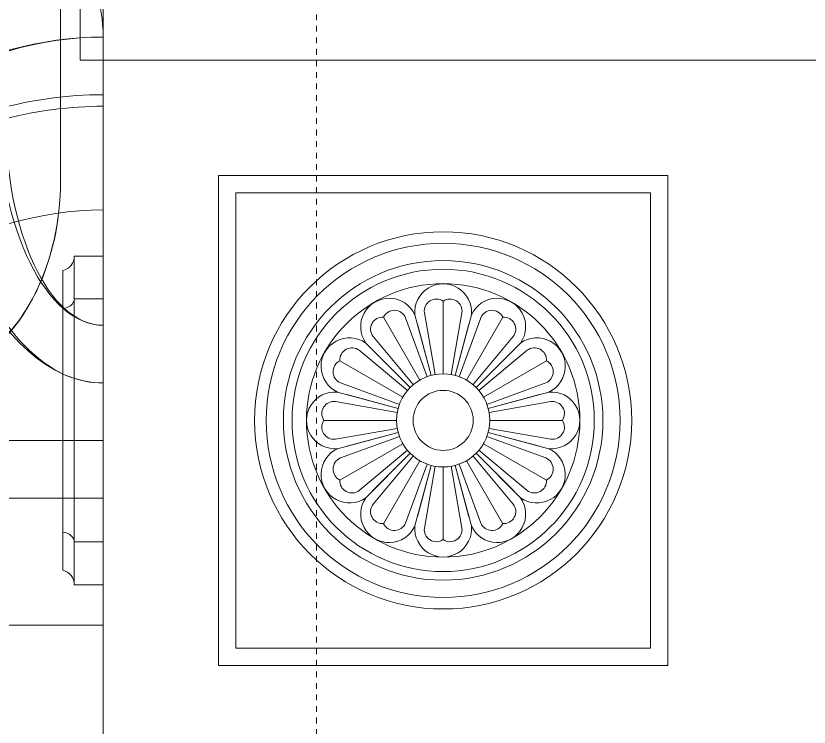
# Model space of a CAD drawing. Header units: millimetres. Extents: x 54 to 1314, y 20 to 614.
# Drawn here: x 707.49 to 721.26, y 183.05 to 195.39 of the extents above; entities that cross this region are included whole.
import ezdxf

# ---------------------------------------------------------------- set-up
doc = ezdxf.new("R2010")
doc.units = ezdxf.units.MM
doc.linetypes.add('CENTER2', pattern=[1.125, 0.75, -0.125, 0.125, -0.125])
for name, color, linetype, lineweight in [('A_РАЗМ.ОСНОВНЫЕ', 4, 'Continuous', 13), ('А_МЕТАЛ.ОГРАЖД.', 102, 'Continuous', 18), ('А_ПЕРВЫЙ ПЛАН', 102, 'Continuous', 15), ('А_ШТУКАТУРКА ФАСАД', 7, 'Continuous', 15), ('ОСИ', 40, 'CENTER2', 18)]:
    doc.layers.add(name, color=color, linetype=linetype, lineweight=lineweight)

# ---------------------------------------------------------------- blocks, each defined once
blk = doc.blocks.new('Половина')
at = {"layer": 'А_МЕТАЛ.ОГРАЖД.', "ltscale": 100}
for p, q in [((5.023, 2), (-0.74, 2)), ((5.023, 1.5), (-0.74, 1.5))]:
    blk.add_line(p, q, dxfattribs=at)
at = {"layer": 'А_МЕТАЛ.ОГРАЖД.', "lineweight": 20, "ltscale": 100}
for p, q in [((-0.74, 2), (5.023, 2)), ((-0.74, 2), (-0.74, -9)), ((-0.74, 1.5), (5.023, 1.5)), ((1.48, 0.5), (2.59, 0.5)), ((1.48, 0.5), (1.48, 0)), ((2.59, 0.5), (2.59, 0)), ((1.628, 0.3), (2.442, 0.3)), ((1.628, 0.3), (1.628, 0)), ((2.442, 0.3), (2.442, 0)), ((0, 0), (5.023, 0)), ((0, 0), (0, -3.5)), ((3.334, -5), (3.146, -5.431)), ((3.386, -5.275), (3.274, -5.532)), ((-0.74, -8), (5.023, -8))]:
    blk.add_line(p, q, dxfattribs=at)
for centre, major_axis, ratio, start_param, end_param in [((2.249, 3.506), (0, 4.51), 0.74, 2.031713, 2.15992), ((2.249, -1.506), (0, 4.51), 0.74, 0.981673, 1.10988), ((-0.74, -0.115), (0, 0.915), 0.74, -0.833566, -0.170745), ((0.74, -1), (0, 2.2), 0.74, 0.734134, 1.141097), ((0.74, -1), (0, 2), 0.74, 0.722734, 1.570796), ((-0.74, 0), (-0.036, 7), 0.454544, 3.130274, 4.71005), ((-0.74, 0), (0, 7), 0.475714, 3.141593, 4.712389), ((-0.74, -11.354), (0, 10.354), 0.74, -0.851442, 0), ((-0.74, -11.893), (0, 10.893), 0.74, -0.796615, 0), ((-0.74, -14.354), (0, 12.354), 0.74, -0.203355, 0), ((-0.74, -14.354), (0, 12.154), 0.74, -0.189208, 0), ((-0.74, -2), (0, 4), 0.4625, 3.141593, 4.648707), ((-0.74, -2.417), (0, 3.583), 0.4721, 3.141597, 4.712389), ((2.59, -3.5), (0, 3.5), 0.74, 1.570796, 3.913132), ((-0.74, -14.354), (0, 10.354), 0.74, -0.851442, 0), ((2.489, -3.557), (0, 3.357), 0.74, 1.718985, 3.887211), ((-0.74, -14.354), (0, 10.854), 0.74, -0.693766, -0.531989), ((-0.74, -14.354), (0, 10.654), 0.74, -0.673035, -0.550763)]:
    blk.add_ellipse(centre, major_axis=major_axis, ratio=ratio, start_param=start_param, end_param=end_param, dxfattribs=at)
at = {"layer": 'А_ПЕРВЫЙ ПЛАН', "ltscale": 100}
blk.add_line((5.023, -9), (5.023, 2), dxfattribs=at)
blk = doc.blocks.new('Розетка 2')
at = {"layer": 'А_ШТУКАТУРКА ФАСАД', "lineweight": 9}
for p, q in [((3.272, 0.808), (3.272, 2.069)), ((2.868, 0.699), (2.237, 1.792)), ((2.781, 1.832), (3.063, 0.78)), ((2.946, 1.868), (3.133, 0.796)), ((3.598, 1.868), (3.41, 0.796)), ((3.762, 1.832), (3.481, 0.78)), ((3.675, 0.699), (4.306, 1.792)), ((2.62, 1.781), (2.994, 0.758)), ((2.824, 1.671), (3.063, 0.78)), ((3.719, 1.671), (3.481, 0.78)), ((3.923, 1.781), (3.549, 0.758)), ((2.055, 1.455), (2.754, 0.62)), ((4.488, 1.455), (3.79, 0.62)), ((1.931, 1.341), (2.7, 0.571)), ((4.613, 1.341), (3.843, 0.571)), ((1.817, 1.216), (2.652, 0.518)), ((2.048, 1.223), (2.7, 0.571)), ((4.495, 1.223), (3.843, 0.571)), ((4.727, 1.216), (3.891, 0.518)), ((2.572, 0.404), (1.48, 1.035)), ((3.971, 0.404), (5.064, 1.035)), ((1.491, 0.652), (2.513, 0.278)), ((5.053, 0.652), (4.03, 0.278)), ((1.44, 0.491), (2.491, 0.209)), ((1.601, 0.448), (2.491, 0.209)), ((5.104, 0.491), (4.052, 0.209)), ((4.943, 0.448), (4.052, 0.209)), ((1.403, 0.326), (2.476, 0.139)), ((5.14, 0.326), (4.067, 0.139)), ((2.464, 0), (1.202, 0)), ((4.079, 0), (5.341, 0)), ((1.403, -0.326), (2.476, -0.139)), ((1.44, -0.491), (2.491, -0.209)), ((1.601, -0.448), (2.491, -0.209)), ((4.943, -0.448), (4.052, -0.209)), ((5.104, -0.491), (4.052, -0.209)), ((5.14, -0.326), (4.067, -0.139)), ((2.572, -0.404), (1.48, -1.035)), ((1.491, -0.652), (2.513, -0.278)), ((3.971, -0.404), (5.064, -1.035)), ((5.053, -0.652), (4.03, -0.278)), ((1.817, -1.216), (2.652, -0.518)), ((4.727, -1.216), (3.891, -0.518)), ((1.931, -1.341), (2.7, -0.571)), ((2.048, -1.223), (2.7, -0.571)), ((2.055, -1.455), (2.754, -0.62)), ((4.488, -1.455), (3.79, -0.62)), ((4.495, -1.223), (3.843, -0.571)), ((4.613, -1.341), (3.843, -0.571)), ((2.868, -0.699), (2.237, -1.792)), ((2.62, -1.781), (2.994, -0.758)), ((2.781, -1.832), (3.063, -0.78)), ((2.824, -1.671), (3.063, -0.78)), ((2.946, -1.868), (3.133, -0.796)), ((3.272, -0.808), (3.272, -2.069)), ((3.598, -1.868), (3.41, -0.796)), ((3.719, -1.671), (3.481, -0.78)), ((3.762, -1.832), (3.481, -0.78)), ((3.923, -1.781), (3.549, -0.758)), ((3.675, -0.699), (4.306, -1.792))]:
    blk.add_line(p, q, dxfattribs=at)
at = {"layer": 'А_ШТУКАТУРКА ФАСАД', "lineweight": 15}
for radius in [3.272, 2.372]:
    blk.add_circle((3.272, 0), radius, dxfattribs=at)
at = {"layer": 'А_ШТУКАТУРКА ФАСАД', "lineweight": 9}
for radius in [3.072, 2.772, 2.622, 0.808, 0.521]:
    blk.add_circle((3.272, 0), radius, dxfattribs=at)
for centre, radius, start, end in [((3.272, 1.877), 0.493, 354.7275, 185.2725), ((2.333, 1.626), 0.493, 24.7275, 215.2725), ((3.154, 1.895), 0.21, 55.9754, 187.3174), ((3.389, 1.895), 0.21, 352.6826, 124.0246), ((4.21, 1.626), 0.493, 324.7275, 155.2725), ((2.222, 1.582), 0.21, 85.9754, 217.3174), ((2.426, 1.7), 0.21, 22.6826, 154.0246), ((4.117, 1.7), 0.21, 25.9754, 157.3174), ((4.321, 1.582), 0.21, 322.6826, 94.0246), ((1.646, 0.939), 0.493, 54.7275, 245.2725), ((4.897, 0.939), 0.493, 294.7275, 125.2725), ((1.689, 1.049), 0.21, 52.6826, 184.0246), ((4.854, 1.049), 0.21, 355.9754, 127.3174), ((1.572, 0.846), 0.21, 115.9754, 247.3174), ((4.972, 0.846), 0.21, 292.6826, 64.0246), ((1.394, 0), 0.493, 84.7275, 275.2725), ((5.149, 0), 0.493, 264.7275, 95.2725), ((1.377, 0.118), 0.21, 82.6826, 214.0246), ((5.167, 0.118), 0.21, 325.9754, 97.3174), ((1.377, -0.118), 0.21, 145.9754, 277.3174), ((5.167, -0.118), 0.21, 262.6826, 34.0246), ((1.646, -0.939), 0.493, 114.7275, 305.2725), ((4.897, -0.939), 0.493, 234.7275, 65.2725), ((1.572, -0.846), 0.21, 112.6826, 244.0246), ((4.972, -0.846), 0.21, 295.9754, 67.3174), ((1.689, -1.049), 0.21, 175.9754, 307.3174), ((4.854, -1.049), 0.21, 232.6826, 4.0246), ((2.333, -1.626), 0.493, 144.7275, 335.2725), ((4.21, -1.626), 0.493, 204.7275, 35.2725), ((2.222, -1.582), 0.21, 142.6826, 274.0246), ((4.321, -1.582), 0.21, 265.9754, 37.3174), ((2.426, -1.7), 0.21, 205.9754, 337.3174), ((4.117, -1.7), 0.21, 202.6826, 334.0246), ((3.272, -1.877), 0.493, 174.7275, 5.2725), ((3.154, -1.895), 0.21, 172.6826, 304.0246), ((3.389, -1.895), 0.21, 235.9754, 7.3174)]:
    blk.add_arc(centre, radius, start, end, dxfattribs=at)

msp = doc.modelspace()

# ---------------------------------------------------------------- linework, layer by layer
at = {"layer": 'А_ПЕРВЫЙ ПЛАН', "ltscale": 100}
msp.add_lwpolyline([(709.009, 184.82), (703.252, 184.82), (703.252, 187.02), (709.009, 187.02)], close=True, dxfattribs=at)
at = {"layer": 'А_ШТУКАТУРКА ФАСАД', "lineweight": 15}
for p, q in [((708.509, 191.22), (709.009, 191.22)), ((708.509, 190.476), (708.509, 191.22)), ((708.309, 190.308), (708.309, 190.97)), ((708.509, 190.476), (709.009, 190.476)), ((708.509, 190.476), (708.509, 186.264)), ((708.309, 190.308), (708.309, 186.432)), ((708.309, 186.432), (708.309, 185.77)), ((708.509, 186.264), (709.009, 186.264)), ((708.509, 186.264), (708.509, 185.52)), ((709.009, 185.52), (708.509, 185.52))]:
    msp.add_line(p, q, dxfattribs=at)
at = {"layer": 'А_ШТУКАТУРКА ФАСАД', "color": 7}
for points in [[(708.609, 194.62), (723.809, 194.62), (723.809, 195.62), (708.609, 195.62)], [(718.809, 184.12), (711.009, 184.12), (711.009, 192.62), (718.809, 192.62)], [(718.509, 184.42), (711.309, 184.42), (711.309, 192.32), (718.509, 192.32)]]:
    msp.add_lwpolyline(points, close=True, dxfattribs=at)
msp.add_lwpolyline([(709.009, 194.62), (709.009, 182.12), (724.209, 182.12)], dxfattribs=at)
at = {"layer": 'А_ШТУКАТУРКА ФАСАД', "lineweight": 15, "flags": 128}
for points in [[(708.309, 190.308), (708.339, 190.314), (708.368, 190.322), (708.395, 190.333), (708.42, 190.346), (708.443, 190.36), (708.463, 190.377), (708.479, 190.395), (708.492, 190.414), (708.502, 190.434), (708.507, 190.455), (708.509, 190.476)], [(708.309, 186.432), (708.339, 186.426), (708.368, 186.418), (708.395, 186.407), (708.42, 186.394), (708.443, 186.38), (708.463, 186.363), (708.479, 186.345), (708.492, 186.326), (708.502, 186.306), (708.507, 186.285), (708.509, 186.264)]]:
    msp.add_lwpolyline(points, dxfattribs=at)
at = {"layer": 'А_ШТУКАТУРКА ФАСАД', "lineweight": 15}
for centre, start, end in [((708.253, 191.22), 282.6804, 0), ((708.253, 185.52), 0, 77.3196)]:
    msp.add_arc(centre, 0.256, start, end, dxfattribs=at)
at = {"layer": 'ОСИ', "ltscale": 0.01}
msp.add_line((712.709, 134.514), (712.709, 225.82), dxfattribs=at)

# ---------------------------------------------------------------- block references
at = {"layer": 'A_РАЗМ.ОСНОВНЫЕ', "xscale": -1}
for name, p in [('Половина', (708.269, 196.02)), ('Розетка 2', (718.181, 188.37))]:
    msp.add_blockref(name, p, dxfattribs=at)

doc.saveas('drawing.dxf')
